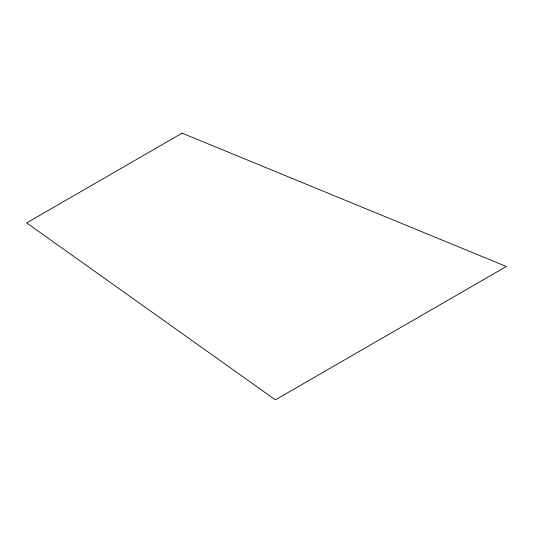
<?xml version="1.0" encoding="UTF-8"?>
<svg xmlns="http://www.w3.org/2000/svg" width="533" height="533" viewBox="0 0 533 533"><rect width="100%" height="100%" fill="white"/><g stroke="black" fill="none" stroke-linecap="round" stroke-linejoin="round"><path stroke-width="0.8" d="M182.106 133.15L26.65 222.907L275.381 399.85L506.35 266.5L182.106 133.15"/></g></svg>
